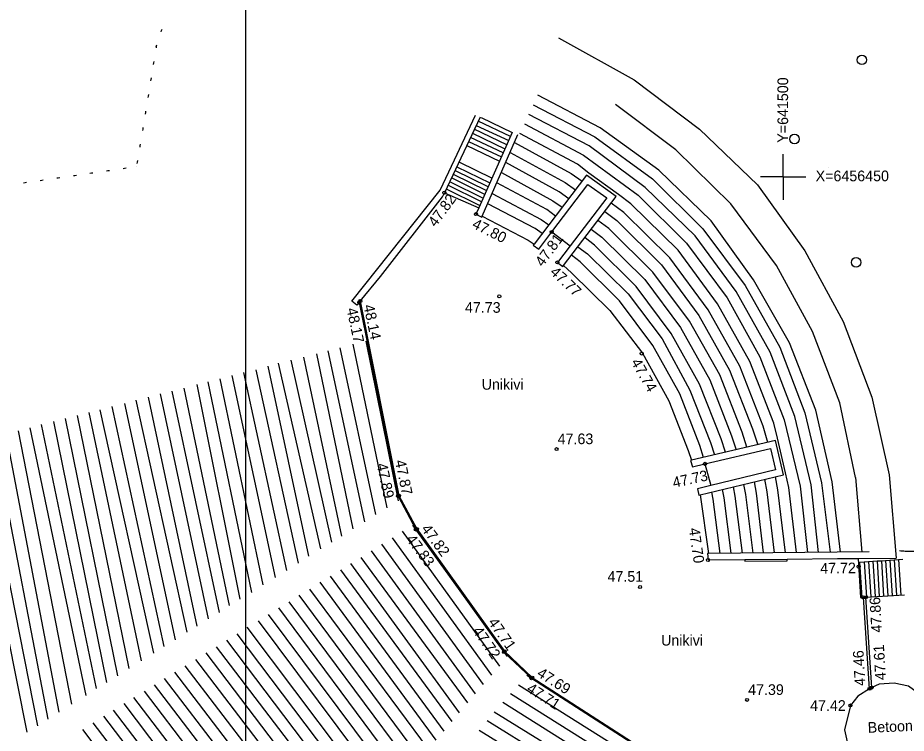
# Model space of a CAD drawing. Extents: x 641282 to 641556, y 6456209 to 6456605.
# Drawn here: x 641449.7 to 641508.1, y 6456413.5 to 6456460.5 of the extents above; entities that cross this region are included whole.
import ezdxf

# ---------------------------------------------------------------- set-up
doc = ezdxf.new("R2010")
doc.units = 0
for name, color, linetype in [('KORGUS', 7, 'Continuous'), ('Level 10', 7, 'Continuous'), ('Level 3', 7, 'Continuous'), ('Level 36', 7, 'Continuous'), ('Level 41', 7, 'Continuous'), ('Level 57', 7, 'Continuous'), ('TEE', 7, 'Continuous'), ('VORK', 7, 'Continuous'), ('VORMISTUS', 7, 'Continuous')]:
    doc.layers.add(name, color=color, linetype=linetype)

msp = doc.modelspace()

# ---------------------------------------------------------------- linework, layer by layer
at = {"layer": 'KORGUS'}
for centre in [(641477.738, 6456448.968), (641479.813, 6456447.554), (641484.792, 6456446.388), (641485.161, 6456444.383), (641481.346, 6456442.153), (641472.14, 6456441.758), (641472.21, 6456441.844), (641490.705, 6456438.399), (641485.109, 6456432.121), (641494.855, 6456431.154), (641474.69, 6456429.04), (641474.754, 6456429.067), (641475.862, 6456426.838), (641475.936, 6456426.875), (641495.063, 6456424.843), (641504.96, 6456424.404), (641490.598, 6456423.064), (641505.278, 6456422.384), (641505.437, 6456422.394), (641481.649, 6456418.791), (641481.699, 6456418.845), (641483.458, 6456417.068), (641483.505, 6456417.116), (641505.821, 6456416.463), (641505.672, 6456416.382), (641497.629, 6456415.651), (641504.42, 6456415.288)]:
    msp.add_circle(centre, 0.1, dxfattribs=at)
at = {"layer": 'Level 10'}
for centre in [(641505.172, 6456457.685), (641500.745, 6456452.488), (641504.796, 6456444.388)]:
    msp.add_circle(centre, 0.311, dxfattribs=at)
at = {"layer": 'Level 3'}
for p, q in [((641470.864, 6456438.782), (641473.217, 6456427.817)), ((641471.725, 6456439.012), (641473.966, 6456428.268)), ((641472.566, 6456439.212), (641474.7, 6456428.733)), ((641468.471, 6456438.151), (641470.982, 6456426.402)), ((641469.331, 6456438.386), (641471.717, 6456426.891)), ((641470.073, 6456438.576), (641472.498, 6456427.354)), ((641466.81, 6456437.765), (641469.596, 6456425.574)), ((641467.653, 6456437.956), (641470.31, 6456426.008)), ((641464.539, 6456437.145), (641467.371, 6456424.149)), ((641465.351, 6456437.335), (641468.128, 6456424.628)), ((641466.131, 6456437.559), (641468.819, 6456425.083)), ((641462.197, 6456436.55), (641465.057, 6456422.713)), ((641462.985, 6456436.745), (641465.804, 6456423.216)), ((641463.763, 6456436.952), (641466.613, 6456423.681)), ((641459.837, 6456435.928), (641462.941, 6456421.382)), ((641460.613, 6456436.131), (641463.604, 6456421.853)), ((641461.478, 6456436.354), (641464.307, 6456422.275)), ((641457.472, 6456435.331), (641460.819, 6456420.101)), ((641458.267, 6456435.531), (641461.469, 6456420.494)), ((641459.052, 6456435.75), (641462.22, 6456420.964)), ((641455.091, 6456434.701), (641458.624, 6456418.709)), ((641455.888, 6456434.914), (641459.313, 6456419.152)), ((641456.71, 6456435.12), (641460.037, 6456419.599)), ((641452.809, 6456434.122), (641456.251, 6456417.233)), ((641453.602, 6456434.319), (641457.007, 6456417.713)), ((641454.379, 6456434.52), (641457.808, 6456418.216)), ((641450.497, 6456433.524), (641454.166, 6456415.941)), ((641451.245, 6456433.738), (641454.851, 6456416.389)), ((641452.049, 6456433.924), (641455.539, 6456416.8)), ((641448.113, 6456432.918), (641451.671, 6456414.392)), ((641448.915, 6456433.131), (641452.404, 6456414.845)), ((641449.725, 6456433.326), (641453.239, 6456415.372)), ((641446.502, 6456432.509), (641450.302, 6456413.538)), ((641447.286, 6456432.716), (641450.991, 6456413.954)), ((641475.651, 6456427.126), (641481.86, 6456418.496)), ((641474.973, 6456426.736), (641481.349, 6456417.871)), ((641474.311, 6456426.297), (641480.823, 6456417.266)), ((641472.931, 6456425.444), (641479.77, 6456416.056)), ((641473.614, 6456425.883), (641480.29, 6456416.664)), ((641472.254, 6456424.994), (641479.251, 6456415.453)), ((641470.904, 6456424.185), (641478.218, 6456414.223)), ((641471.569, 6456424.611), (641478.716, 6456414.809)), ((641470.239, 6456423.771), (641477.693, 6456413.605)), ((641469.562, 6456423.373), (641477.185, 6456413.016)), ((641468.18, 6456422.518), (641476.149, 6456411.791)), ((641468.865, 6456422.929), (641476.676, 6456412.411)), ((641467.516, 6456422.083), (641475.627, 6456411.191)), ((641466.154, 6456421.251), (641474.599, 6456409.967)), ((641466.835, 6456421.689), (641475.104, 6456410.578)), ((641465.493, 6456420.852), (641474.065, 6456409.384)), ((641464.764, 6456420.43), (641473.555, 6456408.764)), ((641463.411, 6456419.573), (641472.538, 6456407.555)), ((641464.099, 6456419.987), (641473.047, 6456408.162)), ((641462.747, 6456419.146), (641472.03, 6456406.961)), ((641461.383, 6456418.31), (641470.974, 6456405.748)), ((641462.057, 6456418.731), (641471.511, 6456406.35)), ((641460.681, 6456417.893), (641470.458, 6456405.126)), ((641460.004, 6456417.474), (641469.934, 6456404.515)), ((641483.153, 6456417.268), (641492.626, 6456411.203)), ((641458.66, 6456416.637), (641468.892, 6456403.286)), ((641459.33, 6456417.048), (641469.408, 6456403.893)), ((641482.611, 6456416.635), (641492.467, 6456410.454)), ((641458.003, 6456416.232), (641468.351, 6456402.64)), ((641482.09, 6456416.075), (641492.276, 6456409.687)), ((641456.678, 6456415.414), (641467.312, 6456401.411)), ((641457.32, 6456415.801), (641467.833, 6456402.03)), ((641481.581, 6456415.494), (641492.104, 6456408.907)), ((641455.982, 6456414.984), (641466.809, 6456400.811)), ((641481.017, 6456414.871), (641491.94, 6456408.135)), ((641455.346, 6456414.589), (641466.267, 6456400.186)), ((641480.54, 6456414.3), (641491.765, 6456407.362)), ((641453.947, 6456413.714), (641465.208, 6456398.973)), ((641454.635, 6456414.151), (641465.732, 6456399.573)), ((641480.03, 6456413.662), (641491.586, 6456406.572))]:
    msp.add_line(p, q, dxfattribs=at)
at = {"layer": 'Level 36'}
for p, q in [((641485.243, 6456459.133), (641490.213, 6456456.369)), ((641483.278, 6456454.097), (641483.278, 6456454.097)), ((641479.828, 6456453.386), (641481.963, 6456452.396)), ((641482.081, 6456452.662), (641479.956, 6456453.656)), ((641480.162, 6456453.893), (641482.198, 6456452.924)), ((641479.58, 6456452.861), (641481.721, 6456451.851)), ((641481.838, 6456452.113), (641479.704, 6456453.124)), ((641479.328, 6456452.329), (641481.482, 6456451.313)), ((641481.603, 6456451.585), (641479.451, 6456452.588)), ((641479.203, 6456452.063), (641481.363, 6456451.043)), ((641480.611, 6456449.35), (641478.429, 6456450.425)), ((641478.545, 6456450.671), (641480.722, 6456449.599)), ((641478.695, 6456450.988), (641480.867, 6456449.926)), ((641502.96, 6456450.608), (641502.96, 6456450.608)), ((641480.391, 6456448.854), (641478.197, 6456449.935)), ((641478.311, 6456450.176), (641480.502, 6456449.103)), ((641480.178, 6456448.364), (641477.97, 6456449.455)), ((641478.08, 6456449.688), (641480.283, 6456448.61)), ((641477.855, 6456449.211), (641480.063, 6456448.113)), ((641498.965, 6456432.68), (641498.965, 6456432.68)), ((641499.617, 6456432.832), (641499.617, 6456432.832)), ((641504.764, 6456430.263), (641505.176, 6456425.362)), ((641497.552, 6456429.138), (641497.552, 6456429.138)), ((641498.253, 6456429.233), (641498.253, 6456429.233)), ((641498.939, 6456429.326), (641498.939, 6456429.326)), ((641505.327, 6456424.722), (641505.475, 6456422.396)), ((641505.608, 6456424.74), (641505.756, 6456422.414)), ((641505.89, 6456424.758), (641506.037, 6456422.432)), ((641506.171, 6456424.776), (641506.319, 6456422.45)), ((641506.453, 6456424.794), (641506.6, 6456422.468)), ((641506.734, 6456424.812), (641506.882, 6456422.486)), ((641507.015, 6456424.83), (641507.163, 6456422.504)), ((641507.297, 6456424.848), (641507.445, 6456422.521)), ((641507.578, 6456424.865), (641507.726, 6456422.539)), ((641505.193, 6456422.378), (641505.045, 6456424.705)), ((641505.185, 6456422.509), (641505.185, 6456422.509))]:
    msp.add_line(p, q, dxfattribs=at)
for points in [[(641490.213, 6456456.369), (641494.511, 6456453.129), (641498.308, 6456449.475), (641501.417, 6456445.138), (641503.95, 6456440.512), (641505.819, 6456435.537), (641506.962, 6456430.439), (641507.428, 6456424.968)], [(641503.764, 6456425.348), (641503.225, 6456429.978), (641502.154, 6456434.685), (641500.406, 6456439.108), (641498.057, 6456443.247), (641495.262, 6456447.113), (641491.828, 6456450.45), (641487.982, 6456453.217), (641483.87, 6456455.378)], [(641483.569, 6456454.723), (641487.618, 6456452.63), (641491.417, 6456449.871), (641494.729, 6456446.59), (641497.501, 6456442.859), (641499.79, 6456438.806), (641501.43, 6456434.497), (641502.529, 6456429.917), (641503.079, 6456425.342)], [(641504.764, 6456430.263), (641503.731, 6456435.167), (641501.938, 6456439.844), (641499.571, 6456444.172), (641496.561, 6456448.228), (641492.94, 6456451.773), (641488.984, 6456454.75)], [(641471.992, 6456441.573), (641471.659, 6456441.838), (641477.469, 6456449.139), (641478.401, 6456451.126), (641478.914, 6456452.201), (641479.793, 6456454.057)], [(641502.325, 6456425.335), (641501.843, 6456429.773), (641500.768, 6456434.266), (641499.137, 6456438.484), (641496.906, 6456442.464), (641494.21, 6456446.121), (641490.93, 6456449.307), (641487.252, 6456452.045), (641483.278, 6456454.097)], [(641482.993, 6456453.478), (641486.885, 6456451.426), (641490.463, 6456448.791), (641493.651, 6456445.643), (641496.315, 6456442.053), (641498.473, 6456438.172), (641500.076, 6456434.035), (641501.115, 6456429.698), (641501.602, 6456425.328)], [(641499.379, 6456433.825), (641497.815, 6456437.88), (641495.687, 6456441.672), (641493.106, 6456445.191), (641489.99, 6456448.241), (641489.174, 6456448.849), (641487.219, 6456450.255), (641486.484, 6456450.838), (641482.697, 6456452.843)], [(641482.343, 6456452.253), (641486.077, 6456450.22), (641486.788, 6456449.722)], [(641482.062, 6456451.61), (641485.683, 6456449.627), (641486.35, 6456449.147)], [(641485.905, 6456448.562), (641485.29, 6456449.023), (641481.769, 6456450.939)], [(641481.489, 6456450.296), (641484.874, 6456448.432), (641485.478, 6456448.002)], [(641485.033, 6456447.418), (641484.467, 6456447.848), (641481.187, 6456449.607)], [(641480.887, 6456448.918), (641484.094, 6456447.209), (641484.606, 6456446.858)], [(641484.167, 6456446.281), (641483.694, 6456446.61), (641480.585, 6456448.228)], [(641498.999, 6456432.565), (641498.685, 6456433.623), (641497.145, 6456437.571), (641495.074, 6456441.277), (641492.558, 6456444.692), (641489.54, 6456447.665), (641488.708, 6456448.283)], [(641488.282, 6456447.726), (641489.069, 6456447.138), (641492.009, 6456444.231), (641494.45, 6456440.906), (641496.483, 6456437.308), (641497.987, 6456433.454), (641498.337, 6456432.411)], [(641497.613, 6456432.242), (641497.301, 6456433.238), (641495.834, 6456437.004), (641493.844, 6456440.517), (641491.442, 6456443.747), (641488.541, 6456446.602), (641487.831, 6456447.137)], [(641487.392, 6456446.564), (641488.086, 6456446.04), (641490.904, 6456443.263), (641493.262, 6456440.119), (641495.188, 6456436.682), (641496.604, 6456432.989), (641496.902, 6456432.077)], [(641496.218, 6456431.918), (641495.936, 6456432.794), (641494.507, 6456436.377), (641492.647, 6456439.71), (641490.346, 6456442.795), (641487.608, 6456445.506), (641486.978, 6456445.995)], [(641486.514, 6456445.416), (641487.132, 6456444.946), (641489.805, 6456442.313), (641492.046, 6456439.354), (641493.859, 6456435.993), (641495.227, 6456432.554), (641495.489, 6456431.748)], [(641494.767, 6456431.58), (641494.529, 6456432.358), (641493.213, 6456435.756), (641491.438, 6456438.925), (641489.254, 6456441.865), (641486.67, 6456444.413), (641486.081, 6456444.85)], [(641500.882, 6456425.321), (641500.383, 6456429.592), (641500.159, 6456430.553), (641499.617, 6456432.832), (641499.379, 6456433.825)], [(641499.425, 6456425.307), (641498.939, 6456429.326), (641498.806, 6456430.137)], [(641500.15, 6456425.314), (641499.659, 6456429.455), (641499.499, 6456430.302)], [(641496.575, 6456425.279), (641496.118, 6456428.93), (641496.008, 6456429.469)], [(641497.318, 6456425.286), (641496.852, 6456429.039), (641496.729, 6456429.641)], [(641498.019, 6456425.293), (641497.552, 6456429.138), (641497.424, 6456429.807)], [(641498.698, 6456425.3), (641498.253, 6456429.233), (641498.112, 6456429.971)], [(641495.857, 6456425.272), (641495.405, 6456428.839), (641495.311, 6456429.302)], [(641505.045, 6456424.705), (641505.327, 6456424.722), (641505.608, 6456424.74), (641505.89, 6456424.758), (641506.171, 6456424.776), (641506.453, 6456424.794), (641506.734, 6456424.812), (641507.015, 6456424.83), (641507.297, 6456424.848), (641507.578, 6456424.865), (641507.86, 6456424.883)], [(641505.437, 6456422.394), (641507.966, 6456422.555)]]:
    msp.add_lwpolyline(points, dxfattribs=at)
at = {"layer": 'Level 41'}
for p, q in [((641459.121, 6456459.517), (641459.153, 6456459.612)), ((641459.153, 6456459.612), (641459.184, 6456459.707)), ((641458.808, 6456458.568), (641458.839, 6456458.663)), ((641458.808, 6456458.568), (641458.792, 6456458.469)), ((641458.808, 6456458.568), (641458.808, 6456458.568)), ((641458.629, 6456457.482), (641458.612, 6456457.384)), ((641458.645, 6456457.581), (641458.629, 6456457.482)), ((641458.449, 6456456.397), (641458.433, 6456456.298)), ((641458.466, 6456456.496), (641458.449, 6456456.397)), ((641458.27, 6456455.312), (641458.254, 6456455.213)), ((641458.286, 6456455.41), (641458.27, 6456455.312)), ((641458.091, 6456454.226), (641458.075, 6456454.128)), ((641458.107, 6456454.325), (641458.091, 6456454.226)), ((641457.912, 6456453.141), (641457.895, 6456453.042)), ((641457.928, 6456453.24), (641457.912, 6456453.141)), ((641457.732, 6456452.056), (641457.716, 6456451.957)), ((641457.749, 6456452.155), (641457.732, 6456452.056)), ((641457.569, 6456451.069), (641457.553, 6456450.971)), ((641455.732, 6456450.408), (641455.633, 6456450.394)), ((641456.722, 6456450.551), (641456.623, 6456450.537)), ((641456.821, 6456450.565), (641456.722, 6456450.551)), ((641457.502, 6456450.663), (641457.502, 6456450.663)), ((641457.553, 6456450.971), (641457.537, 6456450.872)), ((641452.367, 6456449.923), (641452.268, 6456449.909)), ((641452.466, 6456449.937), (641452.367, 6456449.923)), ((641453.456, 6456450.08), (641453.357, 6456450.066)), ((641453.554, 6456450.094), (641453.456, 6456450.08)), ((641454.544, 6456450.237), (641454.445, 6456450.223)), ((641454.643, 6456450.251), (641454.544, 6456450.237)), ((641455.633, 6456450.394), (641455.534, 6456450.38)), ((641450.189, 6456449.609), (641450.09, 6456449.595)), ((641450.288, 6456449.624), (641450.189, 6456449.609)), ((641451.278, 6456449.766), (641451.179, 6456449.752)), ((641451.377, 6456449.781), (641451.278, 6456449.766))]:
    msp.add_line(p, q, dxfattribs=at)
msp.add_open_spline([(641522.931, 6456431.492), (641520.271, 6456428.113), (641516.226, 6456426.259), (641509.42, 6456425.25), (641507.655, 6456425.435)], degree=2, dxfattribs=at)
at = {"layer": 'TEE'}
msp.add_line((641505.672, 6456416.382), (641505.278, 6456422.384), dxfattribs=at)
for points in [[(641480.081, 6456453.921), (641477.738, 6456448.963)], [(641482.194, 6456452.916), (641479.995, 6456447.959)], [(641480.231, 6456447.416), (641482.575, 6456452.784)], [(641485.564, 6456444.175), (641489.034, 6456448.709), (641487.079, 6456450.103), (641483.631, 6456445.578)], [(641484.792, 6456446.383), (641487.17, 6456449.497), (641488.408, 6456448.615), (641485.998, 6456445.466)], [(641472.21, 6456441.839), (641473.533, 6456443.451), (641477.607, 6456448.687), (641477.738, 6456448.963), (641479.995, 6456447.959), (641479.813, 6456447.549), (641480.204, 6456447.355), (641480.231, 6456447.416), (641483.236, 6456445.852), (641483.631, 6456445.578), (641483.582, 6456445.513), (641483.936, 6456445.262), (641484.792, 6456446.383), (641485.998, 6456445.466), (641485.161, 6456444.378), (641485.516, 6456444.111), (641485.564, 6456444.175), (641486.087, 6456443.707), (641488.619, 6456441.232), (641490.752, 6456438.416), (641492.479, 6456435.298), (641493.761, 6456432.02), (641493.967, 6456431.394), (641493.907, 6456431.38), (641494.037, 6456430.965), (641494.855, 6456431.154), (641495.239, 6456429.737), (641494.375, 6456429.515), (641494.462, 6456429.099), (641494.54, 6456429.118), (641495.099, 6456425.265), (641495.019, 6456425.264), (641495.063, 6456424.843), (641497.471, 6456424.867), (641497.479, 6456424.771), (641500.273, 6456424.776), (641500.273, 6456424.896), (641503.576, 6456424.929), (641504.929, 6456424.929), (641505.077, 6456422.371), (641505.278, 6456422.384)], [(641472.14, 6456441.753), (641471.992, 6456441.573)], [(641472.21, 6456441.839), (641472.14, 6456441.753), (641474.69, 6456429.04), (641475.862, 6456426.838), (641481.649, 6456418.791), (641483.458, 6456417.068), (641492.258, 6456411.407), (641492.225, 6456411.373), (641493.988, 6456409.716), (641494.44, 6456409.211), (641497.673, 6456405.632), (641499.189, 6456403.776), (641501.15, 6456401.238), (641502.105, 6456399.954), (641502.588, 6456399.322), (641504.022, 6456397.385), (641504.481, 6456396.777), (641508.308, 6456391.602)], [(641472.21, 6456441.839), (641474.754, 6456429.067), (641475.936, 6456426.875), (641481.699, 6456418.845), (641483.505, 6456417.116), (641492.307, 6456411.457), (641494.074, 6456409.797), (641494.551, 6456409.319), (641497.777, 6456405.749), (641499.306, 6456403.869), (641501.275, 6456401.338), (641502.244, 6456400.036), (641502.692, 6456399.401), (641504.133, 6456397.464), (641504.606, 6456396.865), (641508.429, 6456391.706)], [(641494.54, 6456429.118), (641500.022, 6456430.427), (641499.499, 6456432.681), (641493.967, 6456431.394)], [(641494.855, 6456431.154), (641499.17, 6456432.153), (641499.495, 6456430.753), (641495.239, 6456429.737)], [(641505.657, 6456425.367), (641495.099, 6456425.265)], [(641497.471, 6456424.867), (641500.273, 6456424.896)], [(641504.929, 6456424.929), (641507.428, 6456424.968)], [(641505.672, 6456416.382), (641505.821, 6456416.463), (641505.437, 6456422.394), (641505.278, 6456422.384)], [(641510.052, 6456413.618), (641510.064, 6456413.649), (641509.914, 6456414.527), (641509.419, 6456415.44), (641508.9, 6456416.074), (641508.24, 6456416.561), (641507.284, 6456416.743), (641506.299, 6456416.686), (641505.821, 6456416.463)], [(641505.672, 6456416.382), (641504.898, 6456415.896), (641504.42, 6456415.288), (641504.035, 6456413.675), (641504.239, 6456412.703), (641504.575, 6456411.971), (641505.223, 6456411.373), (641506.205, 6456410.884), (641507.089, 6456410.729), (641507.931, 6456410.905), (641509.53, 6456412.299), (641510.052, 6456413.618)]]:
    msp.add_lwpolyline(points, dxfattribs=at)
at = {"layer": 'VORK'}
for q in [(641500, 6456451.5), (641498.5, 6456450), (641501.5, 6456450), (641500, 6456448.5)]:
    msp.add_line((641500, 6456450), q, dxfattribs=at)
at = {"layer": 'VORMISTUS'}
msp.add_lwpolyline([(641464.694, 6456475.649), (641554.694, 6456475.649), (641554.694, 6456337.149), (641464.694, 6456337.149)], close=True, dxfattribs=at)

# ---------------------------------------------------------------- texts
at = {"layer": 'KORGUS'}
for s, rotation, p in [('47.82', 53.65304, (641477.166, 6456446.659)), ('47.80', 332.99349, (641479.505, 6456446.691)), ('47.81', 53.65304, (641484.201, 6456444.05)), ('47.77', 316.66185, (641484.628, 6456443.682)), ('48.17', 281.85181, (641471.31, 6456441.33)), ('48.14', 281.85181, (641472.421, 6456441.546)), ('47.74', 299.7081, (641489.979, 6456437.833)), ('47.89', 281.92446, (641473.284, 6456431.124)), ('47.87', 281.92446, (641474.49, 6456431.341)), ('47.73', 12.47415, (641492.817, 6456429.568)), ('47.82', 306.73038, (641476.182, 6456426.871)), ('47.70', 278.0463, (641493.806, 6456426.902)), ('47.83', 306.73038, (641475.185, 6456426.197)), ('47.72', 0.54699, (641502.438, 6456423.946)), ('47.86', 93.31201, (641506.501, 6456420.088)), ('47.71', 304.8161, (641480.58, 6456420.747)), ('47.72', 304.8161, (641479.565, 6456420.18)), ('47.61', 93.31201, (641506.755, 6456416.968)), ('47.46', 93.31201, (641505.409, 6456416.588)), ('47.69', 327.40008, (641483.766, 6456417.241)), ('47.71', 327.40008, (641483.09, 6456416.235))]:
    msp.add_text(s, height=0.7, rotation=rotation, dxfattribs=at).set_placement(p)
for s, p in [('47.73', (641479.09, 6456441.074)), ('47.63', (641485.18, 6456432.446)), ('47.51', (641488.458, 6456423.408)), ('47.39', (641497.7, 6456415.976)), ('47.42', (641501.77, 6456414.931))]:
    msp.add_text(s, height=0.7, dxfattribs=at).set_placement(p)
at = {"layer": 'Level 57'}
msp.add_text('Betoon', height=0.7, rotation=2.55859, dxfattribs=at).set_placement((641505.572, 6456413.483))
at = {"layer": 'TEE'}
for p in [(641480.188, 6456436.023), (641491.977, 6456419.215)]:
    msp.add_text('Unikivi', height=0.7, dxfattribs=at).set_placement(p)
at = {"layer": 'VORK'}
msp.add_text(' Y=641500 ', height=0.7, rotation=90, dxfattribs=at).set_placement((641500.326, 6456451.983))
msp.add_text(' X=6456450 ', height=0.7, dxfattribs=at).set_placement((641501.875, 6456449.714))

doc.saveas('drawing.dxf')
